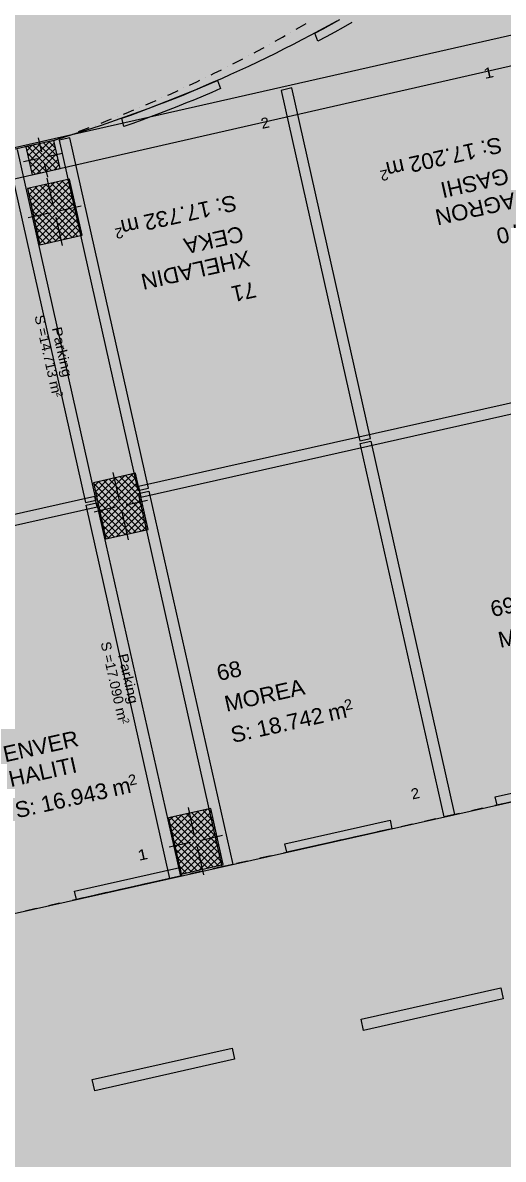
# Model space of a CAD drawing. Header units: centimetres. Extents: x -6805 to 4309, y -7338 to 617.
# Drawn here: x -534 to 135, y -6083 to -4499 of the extents above; entities that cross this region are included whole.
import ezdxf

# ---------------------------------------------------------------- set-up
doc = ezdxf.new("R2010")
doc.units = ezdxf.units.CM
for name, color, linetype, true_color in [('PDF_ - MESI I RRUGES', 7, 'Continuous', 0x7f7f7f), ('PDF_ - rruga_ndarjet anesore', 7, 'Continuous', 0x7f7f7f), ('PDF_065 Möbel Einrichtung', 7, 'Continuous', 0x7f7f7f), ('PDF_2D Drafting - General', 7, 'Continuous', 0x7f7f7f), ('PDF_A - Akset', 7, 'Continuous', 0xfd4435), ('PDF_A - Pllaka Themel', 7, 'Continuous', 0x7f7f7f), ('PDF_A1 - Bodrumi -1', 7, 'Continuous', 0x7f7f7f)]:
    doc.layers.add(name, color=color, linetype=linetype, true_color=true_color)
for name, color, linetype in [('PDF_- GARAZHE', 7, 'Continuous'), ('PDF_A - Fill Zone', 7, 'Continuous'), ('PDF_A - Muret', 7, 'Continuous'), ('PDF_A - Shtyllat', 7, 'Continuous')]:
    doc.layers.add(name, color=color, linetype=linetype)
doc.styles.add('PDF Arial', font='')
doc.styles.get('PDF Arial').set_extended_font_data('Arial')

msp = doc.modelspace()

# ---------------------------------------------------------------- hatches: boundary and pattern name
at = {"layer": 'PDF_ - rruga_ndarjet anesore', "true_color": 0xffffff, "transparency": 33554559}
for points in [[(-127.5, -4513.8), (-115.8, -4507.6), (-104.2, -4501.2), (-92.7, -4494.7), (-81.1, -4488.2), (-69.6, -4481.6), (-58.2, -4474.9), (-46.8, -4468.2), (-35.5, -4461.4), (-24.2, -4454.4), (-12.9, -4447.5), (-1.7, -4440.4), (2.6, -4437.4), (6.9, -4449), (4.9, -4450.4), (-6.5, -4457.6), (-17.9, -4464.7), (-29.4, -4471.7), (-41, -4478.7), (-52.6, -4485.6), (-64.3, -4492.4), (-76, -4499.1), (-87.7, -4505.8), (-99.5, -4512.3), (-111.4, -4518.8), (-123.2, -4525.2)], [(-395.9, -4632.3), (-383.7, -4627.9), (-371.5, -4623.5), (-359.3, -4618.9), (-347.2, -4614.3), (-335, -4609.6), (-323, -4604.8), (-310.9, -4600), (-298.9, -4595), (-287, -4590), (-275, -4584.9), (-263.1, -4579.7), (-258.9, -4591), (-270.9, -4596.3), (-283, -4601.4), (-295.1, -4606.5), (-307.3, -4611.5), (-319.5, -4616.4), (-331.7, -4621.2), (-343.9, -4625.9), (-356.2, -4630.6), (-368.5, -4635.2), (-380.9, -4639.7), (-393.2, -4644.1)]]:
    msp.add_hatch(color=7, dxfattribs=at).paths.add_polyline_path(points)
at = {"layer": 'PDF_2D Drafting - General', "true_color": 0xcccccc, "transparency": 33554559}
msp.add_hatch(color=254, dxfattribs=at).paths.add_polyline_path([(-2964.8, -5006.3), (-2964.8, -1594.4), (-452.4, -1594.4), (-125.4, -3048.6), (710.8, -2860.8), (1265.8, -5333.7), (419.6, -5523.6), (200.4, -4546.9), (-2030.9, -5054.7), (-2050.8, -4966.3), (-2246.4, -4966.3), (-2237.4, -5006.3)])
at = {"layer": 'PDF_A - Fill Zone', "true_color": 0xfafafa, "transparency": 33554559}
for points in [[(-49.8, -5081.8), (-150.8, -4632), (161.2, -4561), (200.2, -4552.2), (301.3, -5002.7)], [(-712.6, -5230.6), (-813.1, -4782.7), (-529.5, -4718.2), (-500.1, -4712.5), (-399.6, -5160.3)]]:
    msp.add_hatch(color=7, dxfattribs=at).paths.add_polyline_path(points)
at = {"layer": 'PDF_A - Pllaka Themel', "true_color": 0xd5d5d5, "transparency": 33554559}
h = msp.add_hatch(color=254, dxfattribs=at)
h.paths.add_polyline_path([(-5581.9, -878.8), (-5581.9, -838.7), (-5657, -838.7), (-5657, -378.3), (-5642, -378.3), (-5642, 287.3), (-2884.7, 287.3), (-432.6, 287.3), (-419.8, 287.3), (978.3, 287.3), (978.3, -308.2), (1644.1, -308.2), (1644.1, -1142.4), (931, -1302.4), (1552.2, -1164.4), (1863.2, -2555.1), (1863.3, -2555.1), (2158.7, -3867.3), (2155.2, -3868), (2646.9, -6059.2), (2017.8, -6200.4), (2017.7, -6199.9), (-1597, -7011), (-1702.7, -6540.3), (-1846.3, -6572.5), (-1977, -6060.1), (-1982.5, -5964.4), (-1839, -5932.3), (-2055.7, -4966.3), (-2419.3, -4966.3), (-2929.7, -4966.3), (-2929.7, -2144.8), (-2909.7, -2144.8), (-2904.7, -1595.7), (-4731.2, -1619.4), (-4671.2, -1619.4), (-4671.2, -2159.8), (-5099, -2159.8), (-5102.5, -2159.8), (-5106, -2159.6), (-5109.5, -2159.4), (-5113, -2159), (-5116.5, -2158.6), (-5120, -2158), (-5123.4, -2157.4), (-5126.9, -2156.7), (-5130.3, -2155.8), (-5133.7, -2154.9), (-5137, -2153.9), (-5140.4, -2152.8), (-5143.6, -2151.6), (-5146.9, -2150.3), (-5150.1, -2148.9), (-5153.3, -2147.4), (-5156.4, -2145.9), (-5159.5, -2144.2), (-5162.6, -2142.5), (-5165.6, -2140.6), (-5168.5, -2138.7), (-5171.4, -2136.7), (-5174.3, -2134.7), (-5177, -2132.5), (-5179.7, -2130.3), (-5182.4, -2128), (-5185, -2125.6), (-5187.5, -2123.2), (-5189.9, -2120.6), (-5192.3, -2118.1), (-5194.6, -2115.4), (-5196.8, -2112.7), (-5199, -2109.9), (-5201.1, -2107.1), (-5203, -2104.2), (-5205, -2101.3), (-5206.8, -2098.3), (-5208.5, -2095.2), (-5210.2, -2092.1), (-5211.7, -2089), (-5213.2, -2085.8), (-5214.6, -2082.6), (-5215.9, -2079.3), (-5217.1, -2076), (-5218.2, -2072.7), (-5219.2, -2069.3), (-5220.2, -2065.9), (-5221, -2062.5), (-5221.7, -2059.1), (-5222.4, -2055.7), (-5222.9, -2052.2), (-5223.3, -2048.7), (-5223.7, -2045.2), (-5223.9, -2041.7), (-5224.1, -2038.2), (-5224.1, -2034.7), (-5224.1, -1589.4), (-5276.7, -1564.4), (-5842.1, -1564.4), (-5842.1, -878.8)])
h.paths.add_polyline_path([(-1884.8, -2746.4), (-1725.8, -2754.1), (-263.3, -2617.9), (-272, -2578.8), (-296.8, -2580.2), (-343.5, -2075.8), (-1348.1, -2129.8), (-1534.8, -2147.2), (-1533.4, -2162), (-1836.8, -2167.5), (-1836.8, -2147.5), (-1876.8, -2147.5), (-1876.8, -2187.5), (-1531.1, -2187), (-1493.3, -2681.2), (-1884.8, -2706.4)])
h.paths.add_polyline_path([(-452.6, -1589.4), (-91.9, -1583.4), (-92.3, -1174), (283, -1174), (283, -828.7), (-419.8, -828.7), (-427.6, -828.7), (-452.6, -828.7)])
h.paths.add_polyline_path([(413.2, -3713.8), (401.1, -3715.6), (389, -3717.6), (376.9, -3719.5), (364.9, -3721.6), (352.8, -3723.8), (340.8, -3726), (328.8, -3728.3), (316.8, -3730.7), (304.8, -3733.2)])
at = {"layer": 'PDF_A - Pllaka Themel', "true_color": 0xbfbfbf, "transparency": 33554559}
h = msp.add_hatch(color=9, dxfattribs=at)
h.paths.add_polyline_path([(-5637, -378.3), (-5637, -315.2), (-447.7, -308.2), (-447.7, -308.2), (963.5, -308.2), (963.5, -763.7), (936, -763.7), (936, -863.8), (963.5, -863.8), (964.8, -1337.1), (925.7, -1345.9), (892.3, -1353.4), (988.5, -1782.6), (1104.4, -2300.9), (1195, -2706.1), (1170.6, -2711.6), (1193.4, -2813), (1455.7, -3983.1), (1827.5, -5638), (1828.4, -5640.7), (1829.1, -5643.5), (1829.9, -5646.3), (1830.5, -5649.1), (1831, -5651.9), (1831.4, -5654.7), (1831.7, -5657.6), (1831.9, -5660.4), (1832, -5663.3), (1832, -5666.1), (1831.9, -5669), (1831.7, -5671.9), (1831.4, -5674.7), (1831, -5677.5), (1830.5, -5680.4), (1829.9, -5683.2), (1829.2, -5685.9), (1828.5, -5688.7), (1827.6, -5691.4), (1826.6, -5694.1), (1825.5, -5696.8), (1824.4, -5699.4), (1823.1, -5701.9), (1821.8, -5704.5), (1820.4, -5707), (1818.8, -5709.4), (1817.3, -5711.8), (1815.6, -5714.1), (1813.8, -5716.3), (1812, -5718.5), (1810.1, -5720.7), (1808.1, -5722.7), (1806, -5724.7), (1803.9, -5726.6), (1801.7, -5728.5), (1799.5, -5730.2), (1797.2, -5731.9), (1794.8, -5733.5), (1792.4, -5735.1), (1789.9, -5736.5), (1787.4, -5737.8), (1784.8, -5739.1), (1782.2, -5740.3), (1779.5, -5741.3), (1776.8, -5742.3), (-1865.8, -6559.8), (-1972, -6060.1), (1187.4, -5351.2), (1189.5, -5350.7), (1191.6, -5350.1), (1193.7, -5349.4), (1195.7, -5348.6), (1197.7, -5347.8), (1199.7, -5346.8), (1201.6, -5345.8), (1203.5, -5344.6), (1205.3, -5343.4), (1207.1, -5342.2), (1208.8, -5340.8), (1210.4, -5339.3), (1212, -5337.8), (1213.5, -5336.3), (1214.9, -5334.6), (1216.3, -5332.9), (1217.6, -5331.2), (1218.8, -5329.3), (1219.9, -5327.5), (1221, -5325.5), (1221.9, -5323.6), (1222.8, -5321.6), (1223.5, -5319.5), (1224.2, -5317.5), (1224.8, -5315.4), (1225.3, -5313.2), (1225.7, -5311.1), (1226, -5308.9), (1226.2, -5306.8), (1226.3, -5304.6), (1226.4, -5302.4), (1226.3, -5300.2), (1226.1, -5298), (1225.8, -5295.9), (1225.5, -5293.7), (1225, -5291.6), (967.7, -4148), (967.2, -4145.8), (966.5, -4143.7), (965.8, -4141.6), (964.9, -4139.5), (964, -4137.5), (963, -4135.5), (961.9, -4133.5), (960.7, -4131.7), (959.4, -4129.8), (958, -4128), (956.6, -4126.3), (955.1, -4124.7), (953.5, -4123.1), (951.9, -4121.6), (950.1, -4120.2), (948.4, -4118.8), (946.5, -4117.6), (944.6, -4116.4), (942.7, -4115.3), (940.7, -4114.2), (938.7, -4113.3), (936.6, -4112.5), (934.5, -4111.7), (932.3, -4111.1), (930.2, -4110.5), (928, -4110.1), (925.8, -4109.7), (923.6, -4109.5), (921.3, -4109.3), (919.1, -4109.3), (916.9, -4109.3), (914.6, -4109.5), (912.4, -4109.7), (910.2, -4110.1), (908, -4110.5), (526.4, -4196.1), (467.8, -4209.3), (455.6, -4213.1), (443.4, -4217), (431.2, -4221), (419.1, -4225.1), (406.9, -4229.3), (394.9, -4233.6), (382.8, -4238), (370.8, -4242.5), (358.8, -4247.1), (346.9, -4251.7), (335, -4256.5), (323.1, -4261.4), (311.3, -4266.3), (299.5, -4271.3), (287.8, -4276.4), (276.1, -4281.7), (264.4, -4287), (252.8, -4292.3), (241.2, -4297.8), (229.6, -4303.4), (218.1, -4309.1), (206.7, -4314.8), (195.3, -4320.7), (183.9, -4326.6), (172.6, -4332.6), (161.3, -4338.7), (150.1, -4344.9), (138.9, -4351.2), (127.8, -4357.5), (116.7, -4364), (105.7, -4370.5), (94.7, -4377.1), (83.8, -4383.8), (72.9, -4390.6), (62.1, -4397.5), (51.3, -4404.4), (40.6, -4411.4), (29.9, -4418.6), (19.3, -4425.8), (8.8, -4433), (-1.7, -4440.4), (-13.4, -4447.8), (-25.2, -4455.1), (-37, -4462.3), (-48.8, -4469.4), (-60.7, -4476.4), (-72.7, -4483.4), (-84.7, -4490.2), (-96.7, -4497), (-108.8, -4503.7), (-121, -4510.3), (-133.1, -4516.8), (-145.4, -4523.3), (-157.7, -4529.6), (-170, -4535.9), (-182.3, -4542.1), (-194.8, -4548.2), (-207.2, -4554.2), (-219.7, -4560.1), (-232.3, -4565.9), (-244.8, -4571.6), (-257.5, -4577.3), (-270.1, -4582.8), (-282.8, -4588.3), (-295.6, -4593.6), (-308.3, -4598.9), (-321.1, -4604.1), (-334, -4609.2), (-346.9, -4614.2), (-359.8, -4619.1), (-372.8, -4623.9), (-385.7, -4628.7), (-398.8, -4633.3), (-411.8, -4637.9), (-424.9, -4642.3), (-438, -4646.7), (-451.2, -4650.9), (-464.4, -4655.1), (-477.6, -4659.2), (-490.8, -4663.2), (-2040.8, -5011), (-2050.8, -4966.3), (-2414.3, -4966.3), (-2414.3, -4749.4), (-2414.6, -2387.8), (-2414.6, -2276.5), (-2415.1, -2272.8), (-2415.6, -2269.1), (-2416.3, -2265.4), (-2417.1, -2261.8), (-2417.9, -2258.1), (-2418.9, -2254.5), (-2419.9, -2251), (-2421.1, -2247.4), (-2422.3, -2243.9), (-2423.6, -2240.4), (-2425.1, -2236.9), (-2426.6, -2233.5), (-2428.2, -2230.2), (-2429.8, -2226.8), (-2431.6, -2223.5), (-2433.4, -2220.3), (-2435.4, -2217.1), (-2437.4, -2214), (-2439.5, -2210.9), (-2441.7, -2207.8), (-2443.9, -2204.9), (-2446.3, -2202), (-2448.7, -2199.1), (-2451.1, -2196.3), (-2453.7, -2193.6), (-2456.3, -2190.9), (-2459, -2188.3), (-2461.7, -2185.8), (-2464.6, -2183.4), (-2467.4, -2181), (-2470.4, -2178.7), (-2473.4, -2176.5), (-2476.4, -2174.4), (-2479.6, -2172.3), (-2482.7, -2170.3), (-2485.9, -2168.4), (-2489.2, -2166.6), (-2492.5, -2164.9), (-2495.8, -2163.2), (-2499.2, -2161.7), (-2502.7, -2160.2), (-2506.1, -2158.9), (-2509.6, -2157.6), (-2513.2, -2156.4), (-2904.7, -2164.8), (-2899.7, -1589.4), (-2414.3, -1589.4), (-2414.3, -828.7), (-4726.3, -828.7), (-4726.3, -1619.4), (-5219.2, -1619.3), (-5219.2, -2036.1), (-5219.2, -2034.7), (-5219.2, -1589.4), (-5271.7, -1564.4), (-5253.4, -1564.4), (-5253.4, -878.8), (-5577, -878.8), (-5577, -838.7), (-5652, -838.7), (-5652, -378.3)])
h.paths.add_polyline_path([(-1883.9, -1589.4), (-1863.8, -1589.4), (-1863.8, -1634.4), (-1863.9, -1634.4), (-1863.9, -2147.2), (-1836.5, -2147.5), (-1871.9, -2147.5), (-1871.9, -2187.5), (-1831.8, -2187.4), (-1831.8, -2147.5), (-1529.5, -2150.6), (-1526.5, -2182.5), (-1488.4, -2681.2), (-1718.5, -2706.4), (-1879.8, -2706.4), (-1879.8, -2746.4), (-1720.8, -2754.1), (-221.3, -2598.2), (-135.8, -2979.1), (-1425.4, -3268.5), (-1880.4, -3268.5), (-1873.5, -4356.8), (-1873.8, -4358.9), (-1873.9, -4361.1), (-1873.9, -4363.2), (-1873.9, -4365.3), (-1873.7, -4367.5), (-1873.5, -4369.6), (-1873.1, -4371.7), (-1872.7, -4373.8), (-1872.1, -4375.8), (-1871.5, -4377.9), (-1870.8, -4379.9), (-1869.9, -4381.8), (-1869, -4383.8), (-1868.1, -4385.7), (-1867, -4387.5), (-1865.8, -4389.3), (-1864.6, -4391), (-1863.3, -4392.7), (-1861.9, -4394.3), (-1860.4, -4395.9), (-1858.9, -4397.4), (-1857.3, -4398.8), (-1855.6, -4400.1), (-1853.9, -4401.4), (-1852.1, -4402.5), (-1850.3, -4403.6), (-1848.4, -4404.6), (-1846.5, -4405.6), (-1844.5, -4406.4), (-1842.5, -4407.1), (-1840.5, -4407.8), (-1838.4, -4408.4), (-1836.3, -4408.8), (-1834.2, -4409.2), (-1832.1, -4409.5), (-1830, -4409.6), (-1827.9, -4409.7), (-1825.7, -4409.7), (-1823.6, -4409.6), (-1821.5, -4409.4), (-1819.4, -4409.1), (-657.9, -4148.4), (-657.8, -4149), (-640.9, -4142.1), (-624, -4135.1), (-607.1, -4128.1), (-590.3, -4120.9), (-573.5, -4113.7), (-556.8, -4106.4), (-540.1, -4099), (-523.4, -4091.5), (-506.8, -4083.9), (-490.2, -4076.2), (-473.7, -4068.5), (-457.2, -4060.6), (-440.7, -4052.7), (-424.3, -4044.6), (-407.9, -4036.5), (-391.6, -4028.3), (-375.3, -4020), (-359.1, -4011.7), (-342.9, -4003.2), (-326.7, -3994.7), (-310.6, -3986), (-294.5, -3977.3), (-278.5, -3968.5), (-262.6, -3959.6), (-246.7, -3950.7), (-230.8, -3941.6), (-215, -3932.5), (-199.2, -3923.3), (-183.5, -3913.9), (-171.8, -3907.7), (-160, -3901.5), (-148.2, -3895.4), (-136.4, -3889.4), (-124.5, -3883.4), (-112.6, -3877.6), (-100.6, -3871.8), (-88.6, -3866.2), (-76.6, -3860.6), (-64.5, -3855.1), (-52.3, -3849.7), (-40.2, -3844.4), (-28, -3839.2), (-15.7, -3834), (-3.5, -3829), (8.9, -3824), (21.2, -3819.1), (33.6, -3814.4), (46, -3809.7), (58.5, -3805.1), (71, -3800.6), (83.5, -3796.1), (96, -3791.8), (108.6, -3787.6), (121.2, -3783.4), (133.9, -3779.4), (146.5, -3775.4), (159.2, -3771.5), (172, -3767.8), (184.7, -3764.1), (197.5, -3760.5), (210.3, -3757), (223.1, -3753.6), (236, -3750.3), (248.9, -3747.1), (261.8, -3743.9), (274.7, -3740.9), (287.6, -3738), (300.6, -3735.1), (313.6, -3732.4), (326.6, -3729.7), (339.6, -3727.2), (352.7, -3724.7), (365.8, -3722.3), (378.8, -3720.1), (391.9, -3717.9), (405, -3715.8), (418.2, -3713.8), (787.3, -3631), (789.4, -3630.5), (791.5, -3629.8), (793.5, -3629.1), (795.6, -3628.3), (797.6, -3627.5), (799.5, -3626.5), (801.4, -3625.4), (803.3, -3624.3), (805.1, -3623.1), (806.9, -3621.8), (808.6, -3620.4), (810.2, -3619), (811.8, -3617.5), (813.3, -3615.9), (814.7, -3614.2), (816.1, -3612.5), (817.4, -3610.8), (818.6, -3609), (819.7, -3607.1), (820.7, -3605.2), (821.7, -3603.2), (822.6, -3601.2), (823.4, -3599.2), (824.1, -3597.1), (824.7, -3595), (825.2, -3592.9), (825.6, -3590.8), (825.9, -3588.6), (826.2, -3586.4), (826.3, -3584.3), (826.3, -3582.1), (826.3, -3579.9), (826.1, -3577.7), (825.9, -3575.5), (825.6, -3573.4), (825.1, -3571.2), (681.4, -2927.9), (734.4, -2916), (711.6, -2814.6), (658.7, -2826.4), (288, -1174), (288, -828.7), (-447.7, -828.7), (-1883.9, -828.7)])

# ---------------------------------------------------------------- linework, layer by layer
at = {"layer": 'PDF_ - MESI I RRUGES', "lineweight": 0}
for points in [[(-63, -5887.6), (131.7, -5843.9)], [(131.7, -5843.9), (135.1, -5859.2)], [(135.1, -5859.2), (-59.5, -5903.1)], [(-59.5, -5903.1), (-63, -5887.6)], [(-437.3, -5971.5), (-242.6, -5927.9)], [(-242.6, -5927.9), (-239.1, -5943.2)], [(-239.1, -5943.2), (-433.8, -5987.1)], [(-433.8, -5987.1), (-437.3, -5971.5)]]:
    msp.add_lwpolyline(points, dxfattribs=at)
at = {"layer": 'PDF_ - MESI I RRUGES', "color": 7, "true_color": 0xffffff, "transparency": 33554559}
for points in [[(131.7, -5843.9), (135.1, -5859.2), (-63, -5887.6), (-59.5, -5903.1)], [(-242.6, -5927.9), (-239.1, -5943.2), (-437.3, -5971.5), (-433.8, -5987.1)]]:
    msp.add_solid(points, dxfattribs=at)
at = {"layer": 'PDF_ - rruga_ndarjet anesore', "lineweight": 0}
for points in [[(-104.2, -4501.2), (-92.7, -4494.7)], [(-127.5, -4513.8), (-115.8, -4507.6)], [(-115.8, -4507.6), (-104.2, -4501.2)], [(-99.5, -4512.3), (-111.4, -4518.8)], [(-87.7, -4505.8), (-99.5, -4512.3)], [(-76, -4499.1), (-87.7, -4505.8)], [(-123.2, -4525.2), (-127.5, -4513.8)], [(-111.4, -4518.8), (-123.2, -4525.2)], [(-298.9, -4595), (-287, -4590)], [(-287, -4590), (-275, -4584.9)], [(-275, -4584.9), (-263.1, -4579.7)], [(-258.9, -4591), (-270.9, -4596.3)], [(-263.1, -4579.7), (-258.9, -4591)], [(-335, -4609.6), (-323, -4604.8)], [(-323, -4604.8), (-310.9, -4600)], [(-310.9, -4600), (-298.9, -4595)], [(-295.1, -4606.5), (-307.3, -4611.5)], [(-283, -4601.4), (-295.1, -4606.5)], [(-270.9, -4596.3), (-283, -4601.4)], [(-371.5, -4623.5), (-359.3, -4618.9)], [(-359.3, -4618.9), (-347.2, -4614.3)], [(-347.2, -4614.3), (-335, -4609.6)], [(-331.7, -4621.2), (-343.9, -4625.9)], [(-319.5, -4616.4), (-331.7, -4621.2)], [(-307.3, -4611.5), (-319.5, -4616.4)], [(-395.9, -4632.3), (-383.7, -4627.9)], [(-393.2, -4644.1), (-395.9, -4632.3)], [(-383.7, -4627.9), (-371.5, -4623.5)], [(-368.5, -4635.2), (-380.9, -4639.7)], [(-356.2, -4630.6), (-368.5, -4635.2)], [(-343.9, -4625.9), (-356.2, -4630.6)], [(-380.9, -4639.7), (-393.2, -4644.1)], [(124, -5577.5), (270.4, -5544.6)], [(273.1, -5556.3), (126.6, -5589.2)], [(126.6, -5589.2), (124, -5577.5)], [(-169, -5643.2), (-22.5, -5610.4)], [(-22.5, -5610.4), (-19.9, -5622.1)], [(-19.9, -5622.1), (-166.4, -5654.9)], [(-166.4, -5654.9), (-169, -5643.2)], [(-462, -5709), (-315.5, -5676.1)], [(-315.5, -5676.1), (-312.9, -5687.8)], [(-312.9, -5687.8), (-459.4, -5720.7)], [(-459.4, -5720.7), (-462, -5709)]]:
    msp.add_lwpolyline(points, dxfattribs=at)
at = {"layer": 'PDF_ - rruga_ndarjet anesore', "color": 7, "true_color": 0xffffff, "transparency": 33554559}
for points in [[(124, -5577.5), (270.4, -5544.6), (126.6, -5589.2), (273.1, -5556.3)], [(-22.5, -5610.4), (-19.9, -5622.1), (-169, -5643.2), (-166.4, -5654.9)], [(-462, -5709), (-315.5, -5676.1), (-459.4, -5720.7), (-312.9, -5687.8)]]:
    msp.add_solid(points, dxfattribs=at)
at = {"layer": 'PDF_- GARAZHE', "color": 254, "true_color": 0xccccff, "transparency": 33554559}
for points in [[(166.3, -4517.1), (276.7, -5009.2), (-167.1, -4591.9), (-56.6, -5084)], [(-167.1, -4591.9), (-56.6, -5084), (-510.7, -4669.1), (-400.3, -5161.1)], [(-510.7, -4669.1), (-400.3, -5161.1), (-822.9, -4739.1), (-712.5, -5231.2)], [(-712.5, -5231.2), (-400.3, -5161.1), (-596.3, -5748.8), (-284.1, -5678.7)]]:
    msp.add_solid(points, dxfattribs=at)
at = {"layer": 'PDF_- GARAZHE', "color": 104, "true_color": 0x029e21, "transparency": 33554559}
for points in [[(-56.5, -5084), (277.4, -5009.1), (60.2, -5604.1), (394.1, -5529.2)], [(-400.3, -5161.1), (-56.6, -5084), (-283.6, -5681.2), (60.1, -5604.1)]]:
    msp.add_solid(points, dxfattribs=at)
at = {"layer": 'PDF_065 Möbel Einrichtung', "lineweight": 0}
for points in [[(-159.4, -4590.2), (-174.1, -4593.5)], [(-49.9, -5078.5), (-159.4, -4590.2)], [(-174.1, -4593.5), (-64.5, -5081.8)], [(-468.7, -4659.6), (-483.3, -4662.9)], [(-483.3, -4662.9), (-373.8, -5151.2)], [(-359.1, -5147.9), (-468.7, -4659.6)], [(-556.2, -4679.3), (-446.6, -5167.5)], [(-432, -5164.3), (-541.6, -4676)], [(-64.5, -5081.8), (-49.9, -5078.5)], [(-64, -5085.7), (-49.4, -5082.4)], [(-49.4, -5082.4), (67.3, -5602.5)], [(52.7, -5605.8), (-64, -5085.7)], [(-373.8, -5151.2), (-359.1, -5147.9)], [(-372.9, -5155), (-358.3, -5151.7)], [(-256.2, -5675.1), (-372.9, -5155)], [(-358.3, -5151.7), (-241.5, -5671.8)], [(-446.6, -5167.5), (-432, -5164.3)], [(-445.8, -5171.4), (-431.2, -5168.1)], [(-329.1, -5691.5), (-445.8, -5171.4)], [(-431.2, -5168.1), (-314.5, -5688.2)], [(67.3, -5602.5), (52.7, -5605.8)], [(-241.5, -5671.8), (-256.2, -5675.1)], [(-314.5, -5688.2), (-329.1, -5691.5)]]:
    msp.add_lwpolyline(points, dxfattribs=at)
at = {"layer": 'PDF_065 Möbel Einrichtung', "color": 7, "true_color": 0xffffff, "transparency": 33554559}
for points in [[(-159.4, -4590.2), (-49.9, -5078.5), (-174.1, -4593.5), (-64.5, -5081.8)], [(-468.7, -4659.6), (-359.1, -5147.9), (-483.3, -4662.9), (-373.8, -5151.2)], [(-541.6, -4676), (-432, -5164.3), (-556.2, -4679.3), (-446.6, -5167.5)], [(67.3, -5602.5), (52.7, -5605.8), (-49.4, -5082.4), (-64, -5085.7)], [(-241.6, -5671.8), (-256.2, -5675.1), (-358.3, -5151.7), (-372.9, -5155)], [(-314.5, -5688.2), (-329.1, -5691.5), (-431.2, -5168.1), (-445.8, -5171.4)]]:
    msp.add_solid(points, dxfattribs=at)
at = {"layer": 'PDF_2D Drafting - General', "color": 7, "lineweight": 0}
msp.add_lwpolyline([(-2030.9, -5054.7), (200.4, -4546.9)], dxfattribs=at)
at = {"layer": 'PDF_A - Akset', "color": 21, "lineweight": 0, "true_color": 0xff9955}
for points in [[(-153.3, -4508.3), (-149.1, -4505.9)], [(-149.1, -4505.9), (-139.6, -4500.3)], [(-182.5, -4525), (-172.4, -4519.3)], [(-172.4, -4519.3), (-168.6, -4517.2)], [(-161, -4512.8), (-161, -4512.8)], [(-211.9, -4541.1), (-207.7, -4538.9)], [(-207.7, -4538.9), (-197.9, -4533.6)], [(-190.2, -4529.3), (-190.2, -4529.3)], [(-241.6, -4556.7), (-231.5, -4551.5)], [(-231.5, -4551.5), (-227.5, -4549.4)], [(-219.6, -4545.3), (-219.6, -4545.3)], [(-279.4, -4575.7), (-279.4, -4575.7)], [(-271.5, -4571.8), (-267.5, -4569.8)], [(-267.5, -4569.8), (-257.3, -4564.8)], [(-249.4, -4560.8), (-249.4, -4560.8)], [(-309.7, -4590.1), (-309.7, -4590.1)], [(-301.7, -4586.4), (-291.7, -4581.6)], [(-291.7, -4581.6), (-287.4, -4579.5)], [(-340.3, -4604), (-340.3, -4604)], [(-332.2, -4600.4), (-328.3, -4598.6)], [(-328.3, -4598.6), (-317.8, -4593.8)], [(-390.1, -4625.2), (-379.2, -4620.7)], [(-371.1, -4617.3), (-371.1, -4617.3)], [(-362.9, -4613.8), (-352.9, -4609.5)], [(-352.9, -4609.5), (-348.4, -4607.5)], [(-425.1, -4639.1), (-415, -4635.2)], [(-415, -4635.2), (-410.3, -4633.3)], [(-402.1, -4630.1), (-402.1, -4630.1)], [(-393.9, -4626.8), (-390.1, -4625.2)], [(-464.8, -4654), (-464.8, -4654)], [(-456.5, -4651), (-452.8, -4649.6)], [(-452.8, -4649.6), (-441.6, -4645.4)], [(-433.3, -4642.3), (-433.3, -4642.3)], [(-531.3, -4671.6), (-515.7, -4668.4)], [(-507.1, -4666.6), (-507.1, -4666.6)], [(-498.8, -4664.8), (-490.8, -4663.2)], [(-490.8, -4663.2), (-478.1, -4658.7)], [(-478.1, -4658.7), (-473.1, -4656.9)], [(139.1, -5586.4), (123.6, -5589.9)], [(73.6, -5601.1), (58.1, -5604.6)], [(82.2, -5599.2), (82.2, -5599.2)], [(106.4, -5593.7), (90.9, -5597.2)], [(115, -5591.8), (115, -5591.8)], [(8.2, -5615.8), (-7.3, -5619.3)], [(16.8, -5613.8), (16.8, -5613.8)], [(40.9, -5608.4), (25.4, -5611.9)], [(49.5, -5606.5), (49.5, -5606.5)], [(-81.4, -5635.9), (-81.4, -5635.9)], [(-57.3, -5630.5), (-72.8, -5633.9)], [(-48.7, -5628.5), (-48.7, -5628.5)], [(-24.6, -5623.1), (-40.1, -5626.6)], [(-15.9, -5621.2), (-15.9, -5621.2)], [(-146.9, -5650.6), (-146.9, -5650.6)], [(-122.7, -5645.2), (-138.2, -5648.6)], [(-114.1, -5643.2), (-114.1, -5643.2)], [(-90, -5637.8), (-105.5, -5641.3)], [(-220.9, -5667.2), (-236.4, -5670.7)], [(-212.3, -5665.3), (-212.3, -5665.3)], [(-188.2, -5659.8), (-203.7, -5663.3)], [(-179.6, -5657.9), (-179.6, -5657.9)], [(-155.5, -5652.5), (-171, -5656)], [(-286.4, -5681.9), (-301.9, -5685.4)], [(-277.8, -5679.9), (-277.8, -5679.9)], [(-253.6, -5674.5), (-269.2, -5678)], [(-245, -5672.6), (-245, -5672.6)], [(-351.8, -5696.6), (-367.3, -5700)], [(-343.2, -5694.6), (-343.2, -5694.6)], [(-319.1, -5689.2), (-334.6, -5692.7)], [(-310.5, -5687.3), (-310.5, -5687.3)], [(-417.3, -5711.2), (-432.8, -5714.7)], [(-408.7, -5709.3), (-408.7, -5709.3)], [(-384.6, -5703.9), (-400.1, -5707.4)], [(-376, -5702), (-376, -5702)], [(-506.9, -5731.3), (-506.9, -5731.3)], [(-482.8, -5725.9), (-498.3, -5729.4)], [(-474.1, -5724), (-474.1, -5724)], [(-450, -5718.6), (-465.5, -5722.1)], [(-441.4, -5716.7), (-441.4, -5716.7)], [(-515.5, -5733.3), (-531, -5736.8)]]:
    msp.add_lwpolyline(points, dxfattribs=at)
at = {"layer": 'PDF_A - Fill Zone', "color": 7, "true_color": 0xfafafa, "transparency": 33554559}
for points in [[(-49.8, -5081.8), (301.4, -5003), (67.1, -5602.5), (418.2, -5523.8)], [(-712.6, -5230.6), (-399.6, -5160.3), (-595.7, -5751.3), (-282.8, -5681.1)]]:
    msp.add_solid(points, dxfattribs=at)
at = {"layer": 'PDF_A - Muret', "transparency": 33554559}
msp.add_solid([(-1745.7, -7071.1), (-1751.2, -7046.7), (2631.2, -6089.5), (2625.8, -6065.1)], dxfattribs=at)
at = {"layer": 'PDF_A - Pllaka Themel', "lineweight": 0}
for points in [[(-121, -4510.3), (-133.1, -4516.8)], [(-108.8, -4503.7), (-121, -4510.3)], [(-96.7, -4497), (-108.8, -4503.7)], [(-145.4, -4523.3), (-157.7, -4529.6)], [(-133.1, -4516.8), (-145.4, -4523.3)], [(-182.3, -4542.1), (-194.8, -4548.2)], [(-170, -4535.9), (-182.3, -4542.1)], [(-157.7, -4529.6), (-170, -4535.9)], [(-207.2, -4554.2), (-219.7, -4560.1)], [(-194.8, -4548.2), (-207.2, -4554.2)], [(-244.8, -4571.6), (-257.5, -4577.3)], [(-232.3, -4565.9), (-244.8, -4571.6)], [(-219.7, -4560.1), (-232.3, -4565.9)], [(-282.8, -4588.3), (-295.6, -4593.6)], [(-270.1, -4582.8), (-282.8, -4588.3)], [(-257.5, -4577.3), (-270.1, -4582.8)], [(-321.1, -4604.1), (-334, -4609.2)], [(-308.3, -4598.9), (-321.1, -4604.1)], [(-295.6, -4593.6), (-308.3, -4598.9)], [(-359.8, -4619.1), (-372.8, -4623.9)], [(-346.9, -4614.2), (-359.8, -4619.1)], [(-334, -4609.2), (-346.9, -4614.2)], [(-411.8, -4637.9), (-424.9, -4642.3)], [(-398.8, -4633.3), (-411.8, -4637.9)], [(-385.7, -4628.7), (-398.8, -4633.3)], [(-372.8, -4623.9), (-385.7, -4628.7)], [(-451.2, -4650.9), (-464.4, -4655.1)], [(-438, -4646.7), (-451.2, -4650.9)], [(-424.9, -4642.3), (-438, -4646.7)], [(-490.8, -4663.2), (-2040.8, -5011)], [(-477.6, -4659.2), (-490.8, -4663.2)], [(-464.4, -4655.1), (-477.6, -4659.2)], [(259.6, -5003.6), (-373, -5145.6)], [(-369.7, -5160.2), (262.9, -5018.3)], [(-373, -5145.6), (-369.7, -5160.2)], [(-433.6, -5159.2), (-999.1, -5286.1)], [(-430.3, -5173.8), (-433.6, -5159.2)], [(-995.8, -5300.7), (-430.3, -5173.8)], [(-1972, -6060.1), (1187.4, -5351.2)]]:
    msp.add_lwpolyline(points, dxfattribs=at)
at = {"layer": 'PDF_A - Pllaka Themel', "color": 7, "true_color": 0xffffff, "transparency": 33554559}
for points in [[(262.9, -5018.3), (-369.7, -5160.2), (259.6, -5003.6), (-373, -5145.6)], [(-430.3, -5173.8), (-995.8, -5300.7), (-433.6, -5159.2), (-999.1, -5286.1)]]:
    msp.add_solid(points, dxfattribs=at)
at = {"layer": 'PDF_A - Shtyllat', "lineweight": 0}
for points in [[(-490.8, -4663.2), (-529.8, -4672)], [(-528.6, -4677.7), (-520.8, -4670)], [(-526.9, -4685.2), (-508.9, -4667.3)], [(-525.1, -4692.7), (-497, -4664.6)], [(-523.4, -4700.2), (-490, -4666.8)], [(-486.7, -4703.3), (-520.1, -4669.8)], [(-482.9, -4697.8), (-512.6, -4668.1)], [(-507.7, -4679.3), (-512.1, -4659.8)], [(-485.6, -4685.9), (-505.1, -4666.4)], [(-488.3, -4674), (-497.6, -4664.7)], [(-481.9, -4702.2), (-490.8, -4663.2)], [(-529.8, -4672), (-521, -4711.1)], [(-501.6, -4706.7), (-527.9, -4680.4)], [(-494.2, -4705), (-527.6, -4671.5)], [(-521.7, -4707.7), (-488.3, -4674.3)], [(-514.4, -4709.6), (-486.6, -4681.7)], [(-498.1, -4685.4), (-478.6, -4680.9)], [(-513.7, -4688.9), (-533.2, -4693.3)], [(-509.1, -4708.4), (-525.2, -4692.3)], [(-521, -4711.1), (-481.9, -4702.2)], [(-505.9, -4687.1), (-505.9, -4687.1)], [(-504.1, -4694.9), (-499.7, -4714.5)], [(-502.5, -4706.9), (-484.9, -4689.2)], [(-490.6, -4704.2), (-483.2, -4696.7)], [(-469.1, -4717.2), (-527.7, -4730.3)], [(-516.6, -4710.1), (-522.5, -4704.2)], [(-491.4, -4755), (-500.2, -4715.9)], [(-468.1, -4721.9), (-472.1, -4717.8)], [(-451.6, -4795.3), (-469.1, -4717.2)], [(-527.7, -4730.3), (-510.2, -4808.5)], [(-527.4, -4731.8), (-525.5, -4729.8)], [(-525.7, -4739.3), (-513.6, -4727.2)], [(-457.7, -4796.7), (-524.7, -4729.6)], [(-524, -4746.8), (-501.7, -4724.5)], [(-522.4, -4754.3), (-489.9, -4721.8)], [(-520.7, -4761.8), (-478, -4719.2)], [(-519, -4769.3), (-468.7, -4719.1)], [(-517.3, -4776.9), (-467, -4726.6)], [(-452.1, -4793), (-517.2, -4728)], [(-515.6, -4784.4), (-465.3, -4734.1)], [(-454.8, -4781.2), (-509.7, -4726.3)], [(-457.4, -4769.3), (-502.2, -4724.6)], [(-460.1, -4757.4), (-494.6, -4722.9)], [(-462.8, -4745.6), (-487.1, -4721.2)], [(-465.4, -4733.7), (-479.6, -4719.5)], [(-465.2, -4798.4), (-526.1, -4737.4)], [(-472.7, -4800), (-523.5, -4749.3)], [(-513.9, -4791.9), (-463.7, -4741.6)], [(-512.2, -4799.4), (-462, -4749.1)], [(-497.5, -4764.6), (-526.8, -4771.1)], [(-480.2, -4801.7), (-520.8, -4761.1)], [(-510.5, -4806.9), (-460.3, -4756.7)], [(-500.8, -4806.3), (-458.6, -4764.2)], [(-489.7, -4762.8), (-489.7, -4762.8)], [(-481.9, -4761.1), (-452.6, -4754.5)], [(-487.7, -4803.4), (-518.2, -4773)], [(-488.9, -4803.7), (-456.9, -4771.7)], [(-487.9, -4770.6), (-479.1, -4809.7)], [(-477, -4801), (-455.2, -4779.2)], [(-495.2, -4805.1), (-515.5, -4784.8)], [(-502.8, -4806.8), (-512.8, -4796.7)], [(-510.2, -4808.5), (-451.6, -4795.3)], [(-465.2, -4798.4), (-453.5, -4786.7)], [(-453.3, -4795.7), (-451.9, -4794.2)], [(-377.2, -5127), (-435.8, -5140.2)], [(-427.9, -5175.1), (-380.6, -5127.8)], [(-399.5, -5164.8), (-408.2, -5125.8)], [(-374.9, -5137), (-383.5, -5128.4)], [(-359.6, -5205.2), (-377.2, -5127)], [(-435.8, -5140.2), (-418.2, -5218.3)], [(-369.1, -5207.3), (-435.6, -5140.7)], [(-434.7, -5145), (-428.1, -5138.5)], [(-433, -5152.6), (-416.2, -5135.8)], [(-431.3, -5160.1), (-404.4, -5133.1)], [(-429.6, -5167.6), (-392.5, -5130.5)], [(-361.6, -5205.6), (-428.6, -5138.6)], [(-426.2, -5182.6), (-376, -5132.3)], [(-424.6, -5190.1), (-374.3, -5139.9)], [(-361.6, -5196.3), (-421.1, -5136.9)], [(-364.3, -5184.5), (-413.6, -5135.2)], [(-366.9, -5172.6), (-406, -5133.5)], [(-369.6, -5160.7), (-398.5, -5131.8)], [(-372.3, -5148.9), (-391, -5130.1)], [(-376.6, -5209), (-433, -5152.6)], [(-422.9, -5197.6), (-372.6, -5147.4)], [(-421.2, -5205.2), (-370.9, -5154.9)], [(-405.5, -5174.4), (-434.8, -5181)], [(-384.1, -5210.6), (-430.3, -5164.4)], [(-391.6, -5212.3), (-427.7, -5176.3)], [(-419.5, -5212.7), (-369.2, -5162.4)], [(-415.3, -5217.6), (-367.5, -5169.9)], [(-403.4, -5215), (-365.9, -5177.4)], [(-397.7, -5172.7), (-397.7, -5172.7)], [(-389.9, -5170.9), (-360.6, -5164.3)], [(-399.1, -5214), (-425, -5188.2)], [(-395.9, -5180.5), (-387.2, -5219.5)], [(-391.5, -5212.3), (-364.2, -5184.9)], [(-379.7, -5209.6), (-362.5, -5192.5)], [(-406.6, -5215.7), (-422.3, -5200)], [(-418.2, -5218.3), (-359.6, -5205.2)], [(-367.8, -5207), (-360.8, -5200)], [(-414.2, -5217.4), (-419.7, -5211.9)], [(-272.4, -5594), (-331, -5607.2)], [(-328.4, -5618.4), (-313.2, -5603.2)], [(-326.8, -5625.9), (-301.4, -5600.6)], [(-325.1, -5633.4), (-289.5, -5597.9)], [(-323.4, -5641), (-277.6, -5595.2)], [(-321.7, -5648.5), (-271.4, -5598.2)], [(-255.1, -5670.8), (-321, -5605)], [(-257.8, -5658.9), (-313.5, -5603.3)], [(-260.5, -5647.1), (-306, -5601.6)], [(-294.7, -5631.9), (-303.4, -5592.8)], [(-263.1, -5635.2), (-298.5, -5599.9)], [(-265.8, -5623.4), (-290.9, -5598.2)], [(-268.5, -5611.5), (-283.4, -5596.5)], [(-271.1, -5599.6), (-275.9, -5594.8)], [(-254.8, -5672.2), (-272.4, -5594)], [(-331, -5607.2), (-313.4, -5685.3)], [(-330.1, -5610.9), (-325.1, -5605.9)], [(-269, -5675.3), (-329.2, -5615.2)], [(-261.5, -5673.7), (-328.5, -5606.6)], [(-320, -5656), (-269.7, -5605.7)], [(-318.3, -5663.5), (-268.1, -5613.2)], [(-316.6, -5671), (-266.4, -5620.8)], [(-276.5, -5677), (-326.5, -5627)], [(-315, -5678.5), (-264.7, -5628.3)], [(-312.3, -5685.1), (-263, -5635.8)], [(-285.1, -5637.9), (-255.8, -5631.3)], [(-300.7, -5641.4), (-330, -5648)], [(-284, -5678.7), (-323.8, -5638.9)], [(-291.5, -5680.4), (-321.2, -5650.8)], [(-300.4, -5682.4), (-261.3, -5643.3)], [(-292.9, -5639.7), (-292.9, -5639.7)], [(-291.1, -5647.5), (-282.4, -5686.6)], [(-288.5, -5679.7), (-259.6, -5650.8)], [(-299.1, -5682.1), (-318.5, -5662.6)], [(-276.7, -5677.1), (-257.9, -5658.3)], [(-264.8, -5674.4), (-256.3, -5665.8)], [(-306.6, -5683.8), (-315.9, -5674.5)], [(-313.4, -5685.3), (-254.8, -5672.2)]]:
    msp.add_lwpolyline(points, dxfattribs=at)
at = {"layer": 'PDF_A - Shtyllat', "color": 8, "true_color": 0x7f7f7f, "transparency": 33554559}
for points in [[(-490.8, -4663.2), (-481.9, -4702.2), (-529.8, -4672), (-521, -4711.1)], [(-451.6, -4795.3), (-510.2, -4808.5), (-469.1, -4717.2), (-527.7, -4730.3)], [(-359.6, -5205.2), (-418.2, -5218.3), (-377.2, -5127), (-435.8, -5140.2)], [(-254.8, -5672.2), (-313.4, -5685.3), (-272.4, -5594), (-331, -5607.2)]]:
    msp.add_solid(points, dxfattribs=at)
at = {"layer": 'PDF_A1 - Bodrumi -1', "lineweight": 0}
msp.add_lwpolyline([(190.1, -4507.1), (-2040.4, -5012.3)], dxfattribs=at)

# ---------------------------------------------------------------- texts
at = {"layer": 'PDF_- GARAZHE', "attachment_point": 7, "style": 'PDF Arial'}
for s, insert, char_height, rotation in [('\\W1.001441;17.202', (94.3, -4665.9), 22.107, 192.6), ('\\W1.002323;S:', (130.4, -4657.8), 22.107, 192.6), ('\\W1.000269;m', (-4.9, -4688.5), 22.107, 192.6), ('\\W1.001521;2', (-26.5, -4703.4), 14.59, 192.6), ('\\W1.000515;GASHI', (139.8, -4701), 22.107, 192.6), ('\\W1.001441;17.732', (-275.1, -4746.6), 22.107, 192.6), ('\\W1.002323;S:', (-239, -4738.5), 22.107, 192.6), ('\\W1.001361;AGRON', (149.2, -4735.2), 22.107, 192.6), ('\\W1.000269;m', (-374.3, -4769.2), 22.107, 192.6), ('\\W1.001320;70', (157.4, -4778.7), 22.107, 192.6), ('\\W1.001521;2', (-395.9, -4784.1), 14.59, 192.6), ('\\W1.001066;CEKA', (-229.5, -4781.7), 22.107, 192.6), ('\\W1.000965;XHELADIN', (-220.3, -4816.3), 22.107, 192.6), ('\\W1.000732;71', (-211.9, -4859.7), 22.107, 192.6), ('\\W1.000913;69', (120.1, -5327.8), 22.107, 12.6), ('\\W1.000757;MOREA', (130.9, -5370.7), 22.107, 12.6), ('\\W1.000913;68', (-261.1, -5416.8), 22.107, 12.6), ('\\W1.000757;MOREA', (-250.3, -5459.7), 22.107, 12.6), ('\\W1.001521;2', (-84.6, -5457.5), 14.59, 12.6), ('\\W1.001441;18.742', (-205.4, -5495), 22.107, 12.6), ('\\W1.000269;m', (-106.2, -5472.4), 22.107, 12.6), ('\\W1.002323;S:', (-241.5, -5503.1), 22.107, 12.6), ('\\W1.000923;ENVER', (-558.7, -5529.7), 22.107, 12.6), ('\\W1.000552;HALITI', (-550.9, -5564.2), 22.107, 12.6), ('\\W1.000269;m', (-406.9, -5577.2), 22.107, 12.6), ('\\W1.001521;2', (-385.3, -5562.3), 14.59, 12.6), ('\\W1.001163;16.943', (-506.1, -5599.9), 22.107, 12.6), ('\\W1.002323;S:', (-542.2, -5608), 22.107, 12.6)]:
    msp.add_mtext(s, dxfattribs=dict(at, insert=insert, char_height=char_height, rotation=rotation))
at = {"layer": 'PDF_065 Möbel Einrichtung', "char_height": 14.738, "attachment_point": 7, "rotation": 12.6, "style": 'PDF Arial'}
for s, insert in [('\\W1.191871;1', (109.6, -4577.7)), ('\\W1.016485;2', (-200.7, -4647.3)), ('\\W1.016485;2', (8.5, -5581.5)), ('\\W1.191871;1', (-372.2, -5666.9))]:
    msp.add_mtext(s, dxfattribs=dict(at, insert=insert))
at = {"layer": 'PDF_A - Fill Zone', "attachment_point": 7, "rotation": 282.6, "style": 'PDF Arial'}
for s, insert, char_height in [('\\W1.024051;S', (-518.1, -4908.2), 13.755), ('\\W1.088632;Parking', (-497.8, -4925.7), 13.755), ('\\W1.005887;=14.713', (-514.1, -4926), 13.755), ('\\W1.085362;m', (-497.4, -4999.8), 13.755), ('\\W1.016485;2', (-487.8, -5014.3), 9.079), ('\\W1.024051;S', (-425.9, -5363.2), 13.755), ('\\W1.004768;=17.090', (-422, -5381), 13.755), ('\\W1.088632;Parking', (-405.6, -5380.8), 13.755), ('\\W1.085362;m', (-405.2, -5454.9), 13.755), ('\\W1.016485;2', (-395.6, -5469.4), 9.079)]:
    msp.add_mtext(s, dxfattribs=dict(at, insert=insert, char_height=char_height))

doc.saveas('drawing.dxf')
